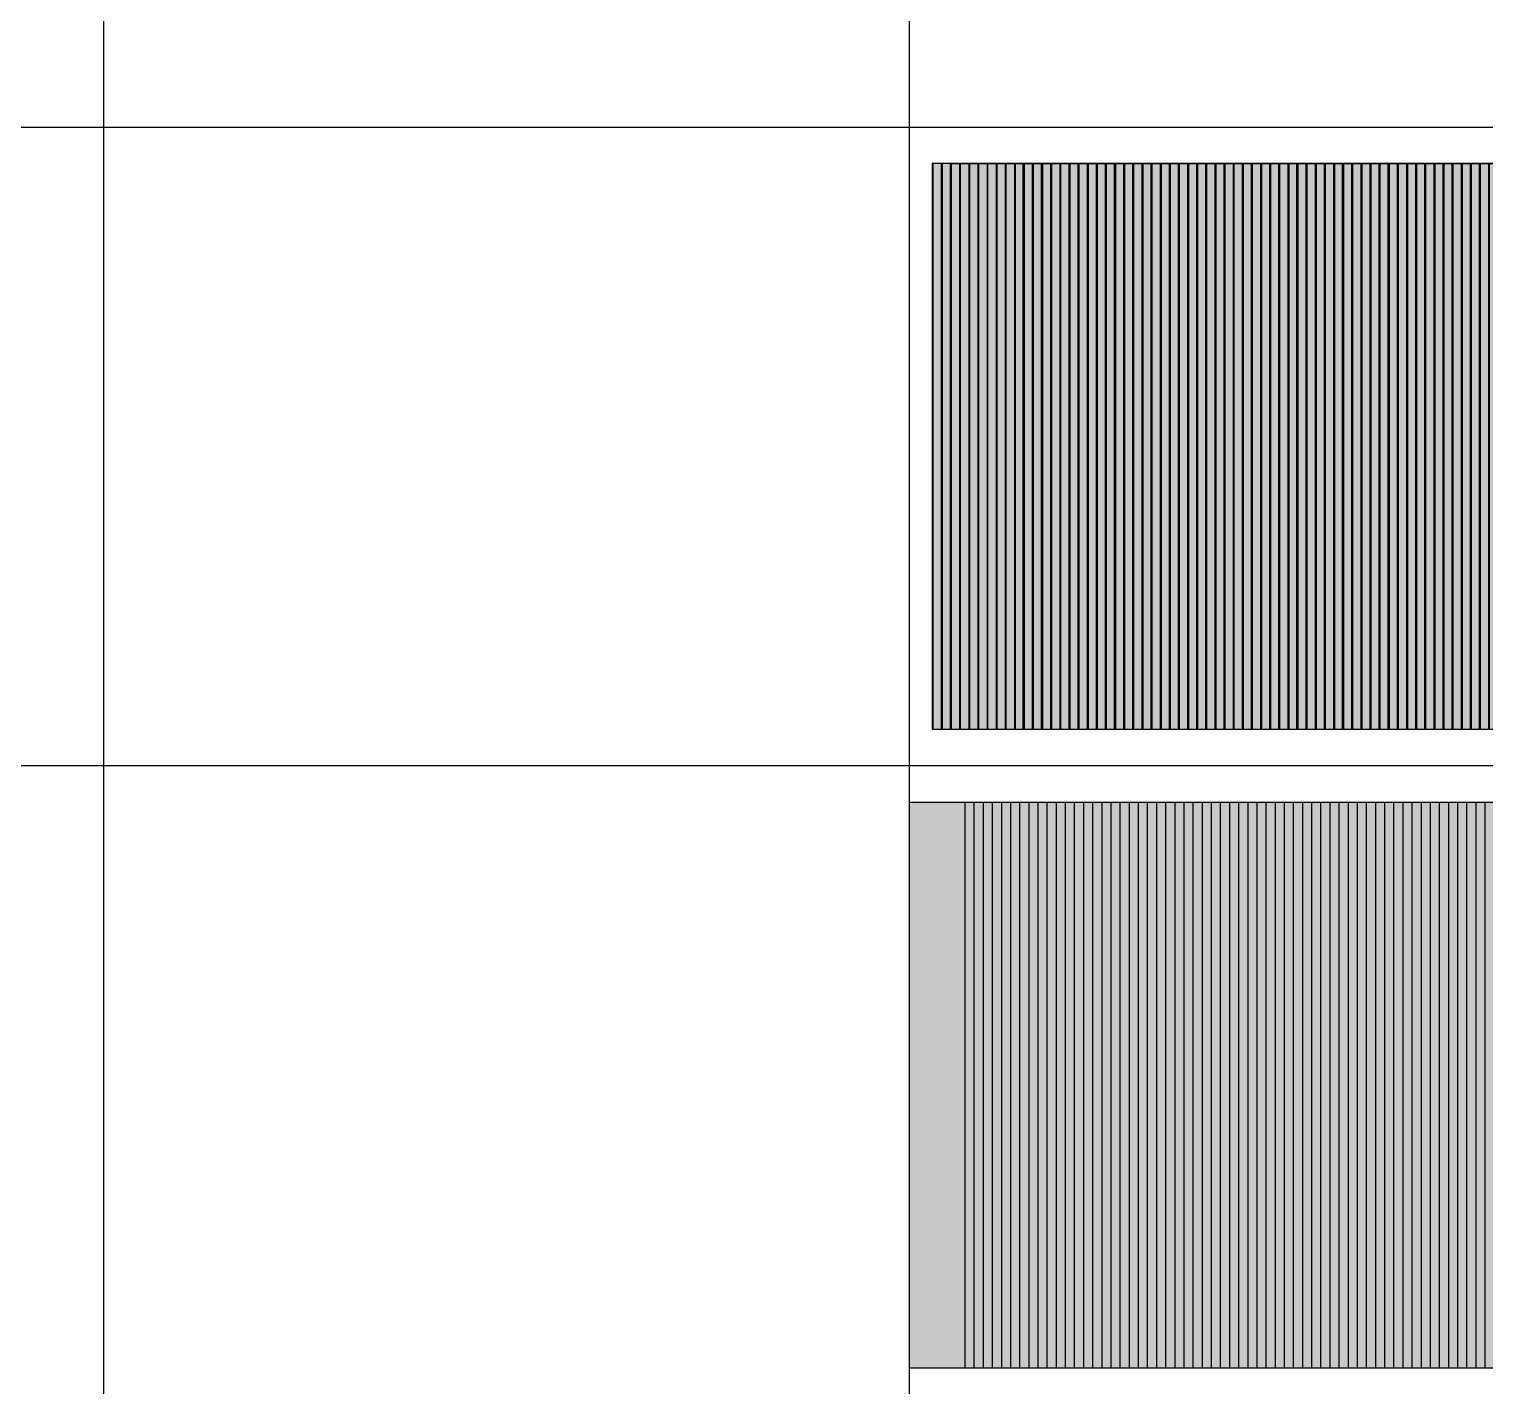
# Model space of a CAD drawing. Header units: millimetres. Extents: x -226 to 1784, y 10 to 1137.
# Drawn here: x 80.35 to 96.31, y 46.71 to 61.58 of the extents above; entities that cross this region are included whole.
import ezdxf

# ---------------------------------------------------------------- set-up
doc = ezdxf.new("R2010")
doc.units = ezdxf.units.MM
for name, color, linetype in [('График_G', 1, 'Continuous'), ('Кор сред грунта', 2, 'Continuous'), ('Макет', 7, 'Continuous'), ('Перешкоди', 7, 'Continuous')]:
    doc.layers.add(name, color=color, linetype=linetype)

# ---------------------------------------------------------------- blocks, each defined once
blk = doc.blocks.new('Кор_сред_грунта')
at = {"layer": 'Кор сред грунта'}
h = blk.add_hatch(color=256, dxfattribs=at)
h.dxf.hatch_style = 1
h.set_gradient(color1=(255, 255, 0), color2=(255, 255, 0), tint=0.59)
h.paths.add_polyline_path([(1.25, -201.893), (0.25, -201.893), (0.25, -208.093), (1.25, -208.093)])
for p, q in [((0.75, -201.893), (0.25, -201.893)), ((0.25, -201.893), (0.25, -208.093)), ((0.45, -201.893), (0.6, -201.893)), ((1.25, -201.893), (0.75, -201.893)), ((0.9, -201.893), (0.9, -201.893)), ((1.25, -208.093), (1.25, -201.893)), ((0.25, -208.093), (1.25, -208.093))]:
    blk.add_line(p, q, dxfattribs=at)
blk = doc.blocks.new('Корр_неб')
at = {"layer": 'График_G'}
h = blk.add_hatch(color=256, dxfattribs=at)
h.set_gradient(color1=(255, 0, 0), color2=(214, 0, 0), one_color=1, tint=0.42)
h.paths.add_polyline_path([(0.6, -208.893), (0, -208.893), (0, -215.093), (0.6, -215.093)])
for p, q in [((0, -208.893), (0.6, -208.893)), ((0.6, -208.893), (0.6, -215.093)), ((0, -215.093), (0.6, -215.093))]:
    blk.add_line(p, q, dxfattribs=at)

msp = doc.modelspace()

# ---------------------------------------------------------------- linework, layer by layer
at = {"layer": 'Макет', "lineweight": -2}
for p, q in [((90, 227.508), (90, 25.507)), ((20, 60.507), (390, 60.507)), ((20, 53.507), (390, 53.507))]:
    msp.add_line(p, q, dxfattribs=at)
at = {"layer": 'Макет'}
msp.add_line((81.171, 25.507), (81.171, 75.507), dxfattribs=at)

# ---------------------------------------------------------------- block references
at = {"layer": 'Перешкоди'}
for name, p in [('Кор_сред_грунта', (90, 262)), ('Кор_сред_грунта', (90.003, 262)), ('Кор_сред_грунта', (90.01, 262)), ('Кор_сред_грунта', (90.1, 262)), ('Кор_сред_грунта', (90.103, 262)), ('Кор_сред_грунта', (90.11, 262)), ('Кор_сред_грунта', (90.2, 262)), ('Кор_сред_грунта', (90.203, 262)), ('Кор_сред_грунта', (90.21, 262)), ('Кор_сред_грунта', (90.303, 262)), ('Кор_сред_грунта', (90.31, 262)), ('Кор_сред_грунта', (90.403, 262)), ('Кор_сред_грунта', (90.41, 262)), ('Кор_сред_грунта', (90.503, 262)), ('Кор_сред_грунта', (90.51, 262)), ('Кор_сред_грунта', (90.603, 262)), ('Кор_сред_грунта', (90.61, 262)), ('Кор_сред_грунта', (90.703, 262)), ('Кор_сред_грунта', (90.71, 262)), ('Кор_сред_грунта', (90.803, 262)), ('Кор_сред_грунта', (90.81, 262)), ('Кор_сред_грунта', (90.903, 262)), ('Кор_сред_грунта', (90.91, 262)), ('Кор_сред_грунта', (91, 262)), ('Кор_сред_грунта', (91.003, 262)), ('Кор_сред_грунта', (91.01, 262)), ('Кор_сред_грунта', (91.103, 262)), ('Кор_сред_грунта', (91.11, 262)), ('Кор_сред_грунта', (91.203, 262)), ('Кор_сред_грунта', (91.21, 262)), ('Кор_сред_грунта', (91.303, 262)), ('Кор_сред_грунта', (91.31, 262)), ('Кор_сред_грунта', (91.403, 262)), ('Кор_сред_грунта', (91.41, 262)), ('Кор_сред_грунта', (91.503, 262)), ('Кор_сред_грунта', (91.51, 262)), ('Кор_сред_грунта', (91.603, 262)), ('Кор_сред_грунта', (91.61, 262)), ('Кор_сред_грунта', (91.703, 262)), ('Кор_сред_грунта', (91.71, 262)), ('Кор_сред_грунта', (91.803, 262)), ('Кор_сред_грунта', (91.81, 262)), ('Кор_сред_грунта', (91.903, 262)), ('Кор_сред_грунта', (91.91, 262)), ('Кор_сред_грунта', (92, 262)), ('Кор_сред_грунта', (92.003, 262)), ('Кор_сред_грунта', (92.01, 262)), ('Кор_сред_грунта', (92.103, 262)), ('Кор_сред_грунта', (92.11, 262)), ('Кор_сред_грунта', (92.203, 262)), ('Кор_сред_грунта', (92.21, 262)), ('Кор_сред_грунта', (92.303, 262)), ('Кор_сред_грунта', (92.31, 262)), ('Кор_сред_грунта', (92.403, 262)), ('Кор_сред_грунта', (92.41, 262)), ('Кор_сред_грунта', (92.503, 262)), ('Кор_сред_грунта', (92.51, 262)), ('Кор_сред_грунта', (92.603, 262)), ('Кор_сред_грунта', (92.61, 262)), ('Кор_сред_грунта', (92.703, 262)), ('Кор_сред_грунта', (92.71, 262)), ('Кор_сред_грунта', (92.803, 262)), ('Кор_сред_грунта', (92.81, 262)), ('Кор_сред_грунта', (92.903, 262)), ('Кор_сред_грунта', (92.91, 262)), ('Кор_сред_грунта', (93, 262)), ('Кор_сред_грунта', (93.003, 262)), ('Кор_сред_грунта', (93.01, 262)), ('Кор_сред_грунта', (93.1, 262)), ('Кор_сред_грунта', (93.103, 262)), ('Кор_сред_грунта', (93.11, 262)), ('Кор_сред_грунта', (93.111, 262)), ('Кор_сред_грунта', (93.203, 262)), ('Кор_сред_грунта', (93.21, 262)), ('Кор_сред_грунта', (93.303, 262)), ('Кор_сред_грунта', (93.31, 262)), ('Кор_сред_грунта', (93.403, 262)), ('Кор_сред_грунта', (93.41, 262)), ('Кор_сред_грунта', (93.5, 262)), ('Кор_сред_грунта', (93.503, 262)), ('Кор_сред_грунта', (93.51, 262)), ('Кор_сред_грунта', (93.6, 262)), ('Кор_сред_грунта', (93.603, 262)), ('Кор_сред_грунта', (93.61, 262)), ('Кор_сред_грунта', (93.703, 262)), ('Кор_сред_грунта', (93.71, 262)), ('Кор_сред_грунта', (93.803, 262)), ('Кор_сред_грунта', (93.81, 262)), ('Кор_сред_грунта', (93.903, 262)), ('Кор_сред_грунта', (93.91, 262)), ('Кор_сред_грунта', (94, 262)), ('Кор_сред_грунта', (94.003, 262)), ('Кор_сред_грунта', (94.01, 262)), ('Кор_сред_грунта', (94.103, 262)), ('Кор_сред_грунта', (94.11, 262)), ('Кор_сред_грунта', (94.203, 262)), ('Кор_сред_грунта', (94.21, 262)), ('Кор_сред_грунта', (94.303, 262)), ('Кор_сред_грунта', (94.31, 262)), ('Кор_сред_грунта', (94.403, 262)), ('Кор_сред_грунта', (94.41, 262)), ('Кор_сред_грунта', (94.503, 262)), ('Кор_сред_грунта', (94.51, 262)), ('Кор_сред_грунта', (94.603, 262)), ('Кор_сред_грунта', (94.61, 262)), ('Кор_сред_грунта', (94.703, 262)), ('Кор_сред_грунта', (94.71, 262)), ('Кор_сред_грунта', (94.803, 262)), ('Кор_сред_грунта', (94.81, 262)), ('Кор_сред_грунта', (94.903, 262)), ('Кор_сред_грунта', (94.91, 262)), ('Кор_сред_грунта', (95, 262)), ('Кор_сред_грунта', (95.003, 262)), ('Кор_сред_грунта', (95.004, 262)), ('Кор_сред_грунта', (95.01, 262)), ('Кор_сред_грунта', (95.103, 262)), ('Кор_сред_грунта', (95.11, 262)), ('Кор_сред_грунта', (95.203, 262)), ('Кор_сред_грунта', (95.21, 262)), ('Кор_сред_грунта', (95.303, 262)), ('Кор_сред_грунта', (95.31, 262)), ('Кор_сред_грунта', (95.403, 262)), ('Кор_сред_грунта', (95.41, 262)), ('Кор_сред_грунта', (95.503, 262)), ('Кор_сред_грунта', (95.51, 262)), ('Кор_сред_грунта', (95.603, 262)), ('Кор_сред_грунта', (95.61, 262)), ('Кор_сред_грунта', (95.703, 262)), ('Кор_сред_грунта', (95.71, 262)), ('Кор_сред_грунта', (95.803, 262)), ('Кор_сред_грунта', (95.81, 262)), ('Кор_сред_грунта', (95.903, 262)), ('Кор_сред_грунта', (95.91, 262)), ('Кор_сред_грунта', (96, 262)), ('Кор_сред_грунта', (96.003, 262)), ('Кор_сред_грунта', (96.01, 262)), ('Корр_неб', (90.01, 262)), ('Корр_неб', (90.11, 262)), ('Корр_неб', (90.21, 262)), ('Корр_неб', (90.31, 262)), ('Корр_неб', (90.41, 262)), ('Корр_неб', (90.51, 262)), ('Корр_неб', (90.61, 262)), ('Корр_неб', (90.71, 262)), ('Корр_неб', (90.81, 262)), ('Корр_неб', (90.91, 262)), ('Корр_неб', (91.01, 262)), ('Корр_неб', (91.11, 262)), ('Корр_неб', (91.21, 262)), ('Корр_неб', (91.31, 262)), ('Корр_неб', (91.41, 262)), ('Корр_неб', (91.51, 262)), ('Корр_неб', (91.61, 262)), ('Корр_неб', (91.71, 262)), ('Корр_неб', (91.81, 262)), ('Корр_неб', (91.91, 262)), ('Корр_неб', (92.01, 262)), ('Корр_неб', (92.11, 262)), ('Корр_неб', (92.21, 262)), ('Корр_неб', (92.31, 262)), ('Корр_неб', (92.41, 262)), ('Корр_неб', (92.51, 262)), ('Корр_неб', (92.61, 262)), ('Корр_неб', (92.71, 262)), ('Корр_неб', (92.81, 262)), ('Корр_неб', (92.91, 262)), ('Корр_неб', (93.01, 262)), ('Корр_неб', (93.11, 262)), ('Корр_неб', (93.21, 262)), ('Корр_неб', (93.31, 262)), ('Корр_неб', (93.41, 262)), ('Корр_неб', (93.51, 262)), ('Корр_неб', (93.61, 262)), ('Корр_неб', (93.71, 262)), ('Корр_неб', (93.81, 262)), ('Корр_неб', (93.91, 262)), ('Корр_неб', (94.01, 262)), ('Корр_неб', (94.11, 262)), ('Корр_неб', (94.21, 262)), ('Корр_неб', (94.31, 262)), ('Корр_неб', (94.41, 262)), ('Корр_неб', (94.51, 262)), ('Корр_неб', (94.61, 262)), ('Корр_неб', (94.71, 262)), ('Корр_неб', (94.81, 262)), ('Корр_неб', (94.91, 262)), ('Корр_неб', (95.01, 262)), ('Корр_неб', (95.11, 262)), ('Корр_неб', (95.21, 262)), ('Корр_неб', (95.31, 262)), ('Корр_неб', (95.41, 262)), ('Корр_неб', (95.51, 262)), ('Корр_неб', (95.61, 262)), ('Корр_неб', (95.71, 262)), ('Корр_неб', (95.81, 262)), ('Корр_неб', (95.91, 262)), ('Корр_неб', (96.01, 262)), ('Корр_неб', (96.11, 262)), ('Корр_неб', (96.21, 262)), ('Корр_неб', (96.31, 262))]:
    msp.add_blockref(name, p, dxfattribs=at)

doc.saveas('drawing.dxf')
